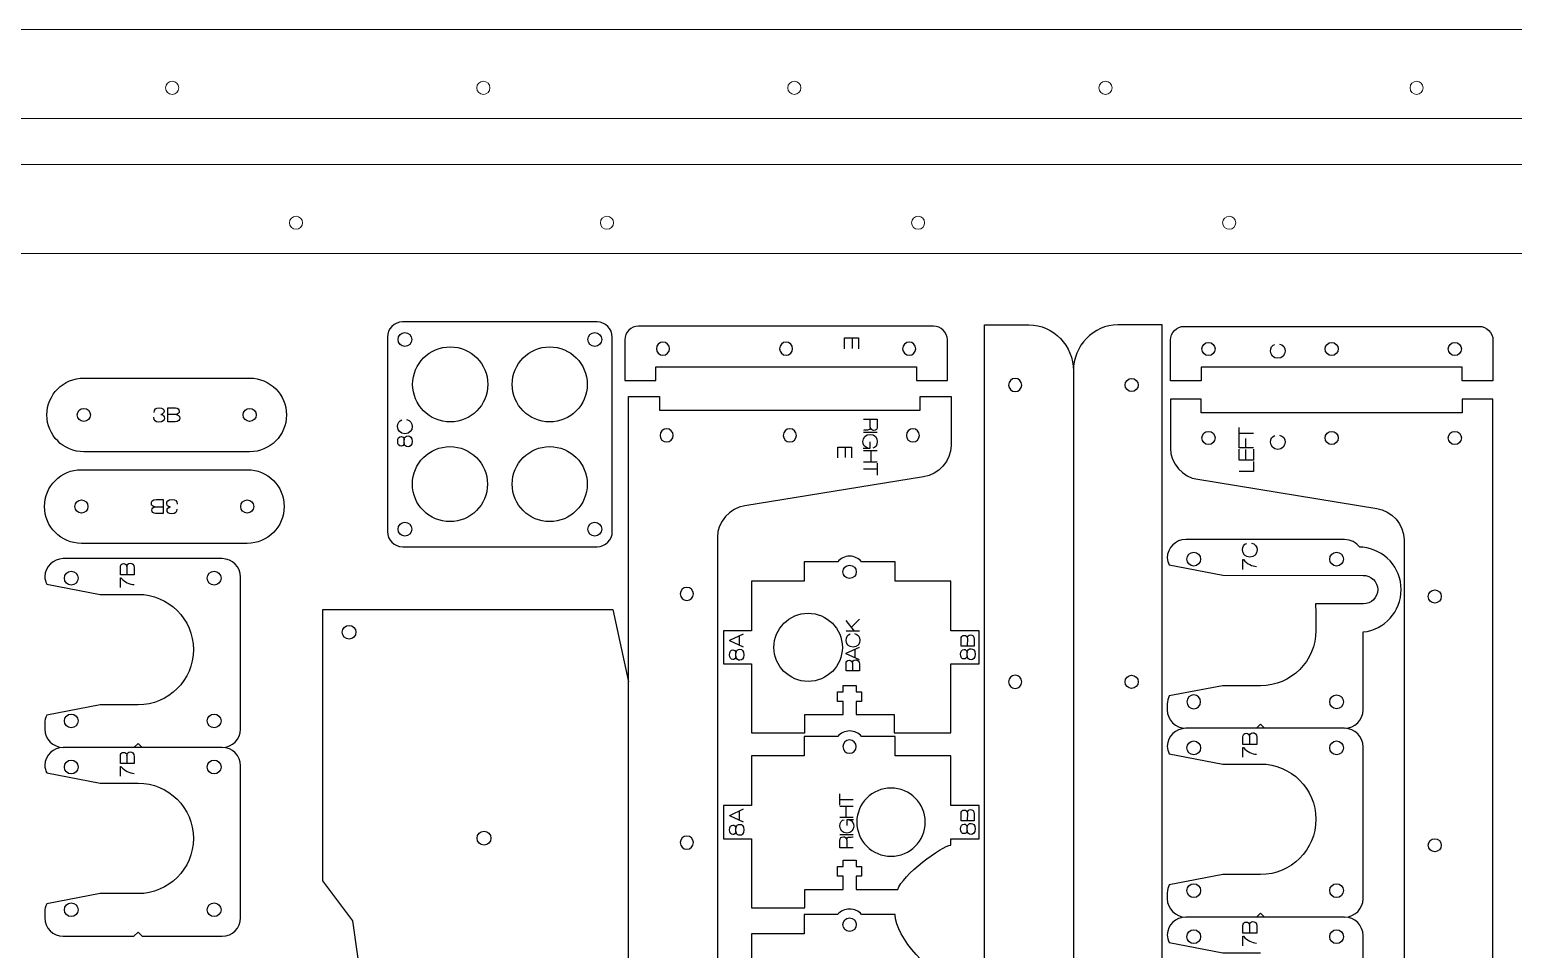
# Model space of a CAD drawing. Header units: millimetres. Extents: x 3 to 781, y 1 to 299.
# Drawn here: x 342.7 to 600.3, y 138.9 to 298.7 of the extents above; entities that cross this region are included whole.
import ezdxf

# ---------------------------------------------------------------- set-up
doc = ezdxf.new("R2010")
doc.units = ezdxf.units.MM
doc.layers.add('Layer_1', color=1, linetype='CONTINUOUS', true_color=0xff0000)
doc.layers.add('New Right D arm', color=1, linetype='CONTINUOUS', lineweight=0, true_color=0xff0000)

msp = doc.modelspace()

# ---------------------------------------------------------------- linework, layer by layer
at = {"layer": 'Layer_1', "color": 1, "true_color": 0xff0000}
for points in [[(441.21, 247.89), (412.72, 247.88), (407.46, 247.88)], [(508.5, 78.26), (508.5, 84.35), (508.5, 247.37)], [(539.35, 78.26), (539.35, 84.35), (539.35, 247.37)], [(404.81, 245.23), (404.81, 240.13), (404.82, 216.74), (404.82, 211.48)], [(407.86, 246.04), (407.86, 246.04)], [(442.02, 244.84), (442.02, 244.84)], [(443.86, 239.98), (443.86, 245.24)], [(446.04, 244.77), (446.04, 237.71), (451.4, 237.71), (451.4, 240.07), (496.68, 240.07), (496.68, 237.71), (502.04, 237.71), (502.04, 244.77)], [(499.64, 247.17), (448.44, 247.17), (448.44, 247.17)], [(543.17, 247.12), (594.37, 247.12), (594.37, 247.12)], [(415.73, 243.56), (415.73, 243.56)], [(433, 243.56), (433, 243.56)], [(451.52, 243.24), (451.52, 243.24)], [(472.9, 243.24), (472.9, 243.24)], [(494.28, 243.24), (494.28, 243.24)], [(596.77, 244.72), (596.77, 237.66), (591.41, 237.66), (591.41, 240.02), (546.13, 240.02), (546.13, 237.66), (540.77, 237.66), (540.77, 239.99), (540.77, 244.72)], [(548.53, 243.19), (548.53, 243.19)], [(569.91, 243.19), (569.91, 243.19)], [(591.29, 243.19), (591.29, 243.19)], [(443.87, 211.49), (443.87, 216.59), (443.86, 239.98), (443.86, 239.98)], [(352.1, 238.13), (380.9, 238.13)], [(523.92, 239.37), (523.92, 53.84), (529.28, 53.84), (529.28, 53.84)], [(446.68, 49.38), (446.68, 234.91), (452.04, 234.91), (452.04, 234.91)], [(452.04, 234.91), (452.04, 232.55), (497.32, 232.55), (497.32, 234.91), (502.68, 234.91), (502.68, 234.91), (502.68, 226.41)], [(514.95, 236.93), (514.95, 236.93)], [(532.9, 236.93), (532.9, 236.93)], [(591.41, 234.46), (591.41, 232.1), (546.13, 232.1), (546.13, 234.46), (540.77, 234.46), (540.77, 234.46), (540.77, 225.96)], [(596.77, 48.93), (596.77, 234.46), (591.41, 234.46), (591.41, 234.46)], [(353.24, 231.73), (353.24, 231.73)], [(382.04, 231.73), (382.04, 231.73)], [(452.16, 228.18), (452.16, 228.18)], [(473.54, 228.18), (473.54, 228.18)], [(494.92, 228.18), (494.92, 228.18)], [(548.53, 227.73), (548.53, 227.73)], [(569.91, 227.73), (569.91, 227.73)], [(591.29, 227.73), (591.29, 227.73)], [(380.9, 225.33), (352.1, 225.33), (352.1, 225.33)], [(415.68, 226.23), (415.68, 226.23)], [(433, 226.23), (433, 226.23)], [(351.69, 222.22), (380.49, 222.22), (380.49, 222.22)], [(497.92, 220.99), (466.87, 215.91)], [(545.53, 220.55), (576.58, 215.46)], [(350.55, 215.82), (350.55, 215.82)], [(379.35, 215.82), (379.35, 215.82)], [(406.66, 211.88), (406.66, 211.88)], [(380.49, 209.42), (351.69, 209.42)], [(407.47, 208.83), (435.96, 208.84), (441.21, 208.84)], [(440.82, 210.68), (440.82, 210.68)], [(462.11, 210.49), (462.11, 204.4), (462.11, 41.38)], [(571.02, 210.08), (543.42, 210.08)], [(574.16, 208.74), (573.63, 208.74)], [(581.34, 210.04), (581.34, 203.96), (581.34, 40.93)], [(376.13, 206.76), (348.53, 206.76)], [(483, 206.23), (477.15, 206.23), (477.15, 202.87), (468.03, 202.87), (468.03, 194.23), (463.15, 194.23), (463.15, 188.47), (468.03, 188.47), (468.03, 176.47), (477.31, 176.47), (477.31, 179.67), (483.94, 179.67), (483.94, 181.96), (482.99, 181.96), (482.99, 183.64), (483.94, 183.64), (483.94, 184.75), (486.19, 184.75), (486.19, 183.64), (487.15, 183.64), (487.15, 181.96), (486.19, 181.96), (486.19, 179.67), (492.82, 179.67), (492.82, 176.47), (502.66, 176.47), (502.66, 188.47), (507.54, 188.47), (507.54, 194.23), (502.66, 194.23), (502.66, 202.87), (492.98, 202.87), (492.98, 206.23), (487.14, 206.23)], [(546.02, 206.68), (546.02, 206.68)], [(570.82, 206.68), (570.82, 206.68)], [(379.33, 177.16), (379.33, 203.56)], [(485.07, 205.63), (485.07, 205.63)], [(540.56, 205.67), (549.86, 203.88), (574.22, 203.86)], [(345.66, 202.35), (354.96, 200.56), (361.53, 200.56)], [(348.73, 203.36), (348.73, 203.36)], [(373.53, 203.36), (373.53, 203.36)], [(455.66, 200.63), (455.66, 200.63)], [(574.28, 198.89), (565.98, 198.89)], [(587.8, 200.18), (587.8, 200.18)], [(446.67, 123.38), (437.84, 103.29), (430.61, 103.29), (401.7, 113.19), (395.98, 115.7), (400.46, 132.34), (398.84, 143.86), (393.58, 150.77), (393.58, 197.93), (443.98, 197.93), (446.67, 185.33)], [(477.87, 197.27), (477.87, 197.27)], [(398.16, 195.17), (398.16, 195.17)], [(574.22, 180.48), (574.22, 194.02)], [(514.95, 185.36), (514.95, 185.36)], [(532.9, 185.36), (532.9, 185.36)], [(556.42, 184.68), (549.83, 184.68), (540.56, 182.9)], [(361.53, 181.36), (354.95, 181.37), (345.66, 179.58)], [(540.22, 181.48), (540.22, 180.48)], [(546.02, 181.88), (546.02, 181.88)], [(568.42, 181.88), (568.42, 181.88)], [(345.33, 178.17), (345.33, 177.16)], [(348.73, 178.56), (348.73, 178.56)], [(373.53, 178.56), (373.53, 178.56)], [(555.71, 177.28), (556.41, 177.99), (557.12, 177.28)], [(483, 175.86), (477.15, 175.86), (477.15, 172.5), (468.03, 172.5), (468.03, 163.86), (463.15, 163.86), (463.15, 158.1), (468.03, 158.1), (468.03, 146.1), (477.31, 146.1), (477.31, 149.3), (483.94, 149.3), (483.94, 151.59), (482.99, 151.59), (482.99, 153.27), (483.94, 153.27), (483.94, 154.38), (486.19, 154.38), (486.19, 153.27), (487.15, 153.27), (487.15, 151.59), (486.19, 151.59), (486.19, 149.3), (493.44, 149.3), (493.44, 149.3)], [(485.07, 175.26), (485.07, 175.26)], [(492.98, 175.86), (487.14, 175.86)], [(502.67, 156.97), (502.66, 156.97), (502.66, 158.1), (507.54, 158.1), (507.54, 163.86), (502.66, 163.86), (502.66, 172.5), (492.98, 172.5), (492.98, 175.86), (492.98, 175.86), (492.98, 175.86)], [(571.02, 177.28), (543.42, 177.28)], [(376.13, 173.96), (348.53, 173.96)], [(360.81, 173.96), (361.52, 174.67), (362.22, 173.96)], [(540.55, 172.87), (549.85, 171.08), (556.42, 171.08)], [(543.62, 173.88), (543.62, 173.88)], [(568.42, 173.88), (568.42, 173.88)], [(574.22, 147.68), (574.22, 174.08)], [(348.73, 170.56), (348.73, 170.56)], [(373.53, 170.56), (373.53, 170.56)], [(379.33, 144.36), (379.33, 170.76)], [(345.66, 169.55), (354.96, 167.76), (361.53, 167.76)], [(492.26, 166.9), (492.26, 166.9)], [(421.59, 159.4), (421.59, 159.4)], [(455.66, 157.42), (455.66, 157.42)], [(587.8, 156.97), (587.8, 156.97)], [(556.42, 151.88), (549.85, 151.89), (540.55, 150.1)], [(361.53, 148.56), (354.95, 148.56), (345.66, 146.78)], [(540.22, 148.69), (540.22, 147.68)], [(543.62, 149.08), (543.62, 149.08)], [(568.42, 149.08), (568.42, 149.08)], [(345.33, 145.37), (345.33, 144.36)], [(348.73, 145.76), (348.73, 145.76)], [(373.53, 145.76), (373.53, 145.76)], [(482.99, 144.93), (477.15, 144.93), (477.15, 141.57), (468.03, 141.57), (468.03, 132.93)], [(485.07, 144.33), (485.07, 144.33)], [(492.98, 144.93), (487.14, 144.93)], [(571.02, 144.48), (543.42, 144.48)], [(555.71, 144.48), (556.41, 145.19), (557.12, 144.48)], [(348.53, 141.16), (360.81, 141.16), (361.52, 141.87), (362.22, 141.16), (376.13, 141.16), (376.13, 141.16)], [(540.55, 140.07), (549.85, 138.28), (556.42, 138.28)], [(543.62, 141.08), (543.62, 141.08)], [(568.42, 141.08), (568.42, 141.08)], [(574.22, 114.88), (574.22, 141.28)]]:
    msp.add_lwpolyline(points, dxfattribs=at)
at = {"layer": 'Layer_1', "color": 5, "true_color": 0x0000ff}
for points in [[(484.21, 243.2), (484.21, 245.1), (486.62, 245.1), (486.62, 243.22)], [(485.5, 245.1), (485.5, 243.3)], [(366.71, 232.94), (368.03, 232.94)], [(367.94, 230.53), (366.71, 230.53), (366.71, 232.94), (366.71, 232.94)], [(365.47, 231.82), (365.47, 231.81)], [(368.14, 231.79), (366.71, 231.79)], [(368.14, 231.8), (368.14, 231.79)], [(487.49, 231.02), (489.88, 231.02), (489.88, 229.71)], [(488.65, 229.62), (488.65, 231.02)], [(488.66, 229.62), (488.65, 229.62)], [(552.73, 227.45), (552.73, 229.56)], [(407.73, 226.87), (407.73, 227.42)], [(407.73, 227.42), (407.73, 227.42)], [(407.73, 226.87), (407.73, 226.87)], [(407.73, 226.87), (407.73, 226.87)], [(488.56, 227.03), (488.56, 225.91), (487.44, 225.91)], [(489.88, 228.65), (487.49, 228.65)], [(555.17, 228.51), (552.73, 228.51)], [(555.17, 226.01), (552.73, 226.01), (552.73, 227.72)], [(553.86, 226.01), (553.86, 227.62)], [(483, 224.25), (483, 226.15), (485.42, 226.15), (485.42, 224.27)], [(484.29, 226.15), (484.29, 224.34)], [(487.49, 225.54), (489.88, 225.54)], [(488.77, 225.54), (488.77, 223.5)], [(555.17, 225.79), (555.17, 223.88), (552.73, 223.88), (552.73, 225.77)], [(553.86, 223.88), (553.86, 225.7)], [(489.88, 223.5), (487.49, 223.5)], [(487.49, 222.34), (489.86, 222.34)], [(489.88, 223.33), (489.88, 221.27)], [(555.17, 223.64), (555.17, 221.93), (552.73, 221.93)], [(364.65, 217.03), (365.87, 217.03), (365.87, 214.61), (365.87, 214.61)], [(364.44, 215.76), (365.87, 215.76)], [(364.44, 215.76), (364.44, 215.76)], [(365.87, 214.61), (364.56, 214.61)], [(367.11, 215.73), (367.11, 215.74)], [(553.36, 204.9), (553.36, 206.59), (553.45, 206.59)], [(358.45, 203.95), (358.45, 205.26)], [(360.87, 205.17), (360.87, 203.95), (358.45, 203.95), (358.45, 203.95)], [(359.6, 205.38), (359.6, 203.95)], [(359.6, 205.38), (359.6, 205.38)], [(358.47, 201.76), (358.47, 203.44), (358.55, 203.44)], [(485.91, 194.14), (484.46, 196.03)], [(485.37, 194.84), (486.76, 196.24)], [(466.67, 191.38), (464.25, 192.49), (464.25, 192.58), (466.67, 193.69)], [(465.87, 193.32), (465.87, 191.74)], [(486.76, 194.14), (484.46, 194.14)], [(486.76, 189.19), (484.46, 190.25), (484.46, 190.33), (486.76, 191.39)], [(486, 191.04), (486, 189.54)], [(504.41, 191.56), (504.41, 192.81)], [(506.71, 192.73), (506.71, 191.56), (504.41, 191.56), (504.41, 191.56)], [(505.51, 192.92), (505.5, 191.56)], [(505.5, 192.92), (505.51, 192.92)], [(465.33, 190.34), (465.34, 190.34)], [(465.34, 189.79), (465.33, 189.79)], [(465.34, 189.79), (465.34, 190.34)], [(465.34, 189.79), (465.34, 189.79)], [(484.46, 187.26), (484.46, 188.5)], [(486.76, 188.42), (486.76, 187.26), (484.46, 187.26), (484.46, 187.26)], [(485.56, 188.61), (485.56, 187.26)], [(485.56, 188.61), (485.56, 188.61)], [(505.47, 190.43), (505.48, 190.43)], [(505.48, 189.88), (505.47, 189.88)], [(505.48, 189.88), (505.48, 190.43)], [(505.48, 189.88), (505.48, 189.88)], [(553.34, 174.47), (553.34, 175.78)], [(555.76, 175.69), (555.76, 174.47), (553.34, 174.47), (553.34, 174.47)], [(554.49, 175.9), (554.49, 174.47)], [(554.49, 175.9), (554.5, 175.9)], [(553.36, 172.28), (553.36, 173.96), (553.45, 173.96)], [(358.45, 171.15), (358.45, 172.46)], [(360.87, 172.37), (360.87, 171.15), (358.45, 171.15), (358.45, 171.15)], [(358.47, 168.95), (358.47, 170.64), (358.55, 170.64)], [(359.6, 172.57), (359.6, 171.15)], [(359.6, 172.57), (359.6, 172.57)], [(483.38, 163.93), (483.38, 165.91)], [(485.68, 164.88), (483.4, 164.88)], [(466.67, 160.96), (464.25, 162.07), (464.25, 162.16), (466.67, 163.27)], [(465.87, 162.9), (465.87, 161.32)], [(483.38, 163.77), (485.68, 163.77)], [(484.45, 161.8), (484.45, 163.77)], [(504.41, 161.21), (504.41, 162.46)], [(506.71, 162.37), (506.71, 161.21), (504.41, 161.21), (504.41, 161.21)], [(505.51, 162.57), (505.5, 161.21)], [(505.5, 162.57), (505.51, 162.57)], [(465.33, 159.92), (465.34, 159.92)], [(465.34, 159.37), (465.34, 159.92)], [(485.68, 161.8), (483.38, 161.8)], [(484.65, 160.37), (484.65, 161.45), (485.73, 161.45)], [(505.47, 160.08), (505.48, 160.08)], [(505.48, 159.53), (505.48, 160.08)], [(465.34, 159.37), (465.33, 159.37)], [(465.34, 159.37), (465.34, 159.37)], [(483.38, 158.81), (485.68, 158.81)], [(485.68, 156.53), (483.38, 156.53), (483.38, 157.8)], [(484.55, 157.88), (484.56, 157.88), (484.56, 156.53)], [(505.48, 159.53), (505.47, 159.53)], [(505.48, 159.53), (505.48, 159.53)], [(553.34, 141.67), (553.34, 142.98)], [(555.76, 142.89), (555.76, 141.67), (553.34, 141.67), (553.34, 141.67)], [(554.49, 143.1), (554.49, 141.67)], [(554.49, 143.1), (554.5, 143.1)], [(553.36, 139.48), (553.36, 141.16), (553.45, 141.16)]]:
    msp.add_lwpolyline(points, dxfattribs=at)
at = {"layer": 'Layer_1', "color": 1, "true_color": 0xff0000}
for points in [[(407.46, 247.88), (406, 247.88), (404.81, 246.69), (404.81, 245.23)], [(443.86, 245.24), (443.86, 246.7), (442.67, 247.89), (441.21, 247.89)], [(508.5, 247.37), (508.5, 247.37), (511.97, 247.37), (516.21, 247.37)], [(516.21, 247.37), (520.46, 247.37), (523.93, 243.77), (523.93, 239.37)], [(531.64, 247.37), (527.39, 247.37), (523.92, 243.77), (523.92, 239.37)], [(539.35, 247.37), (539.35, 247.37), (535.88, 247.37), (531.64, 247.37)], [(406.66, 244.84), (406.66, 245.51), (407.19, 246.04), (407.86, 246.04)], [(407.86, 243.64), (407.19, 243.64), (406.66, 244.18), (406.66, 244.84)], [(407.86, 246.04), (408.52, 246.04), (409.06, 245.51), (409.06, 244.84)], [(409.06, 244.84), (409.06, 244.18), (408.52, 243.64), (407.86, 243.64)], [(439.62, 244.84), (439.62, 245.51), (440.16, 246.04), (440.82, 246.04)], [(440.82, 243.64), (440.16, 243.64), (439.62, 244.18), (439.62, 244.84)], [(440.82, 246.04), (441.49, 246.04), (442.02, 245.51), (442.02, 244.84)], [(442.02, 244.84), (442.02, 244.18), (441.49, 243.64), (440.82, 243.64)], [(448.44, 247.17), (447.12, 247.17), (446.04, 246.09), (446.04, 244.77)], [(502.04, 244.77), (502.04, 246.09), (500.96, 247.17), (499.64, 247.17)], [(540.77, 244.72), (540.77, 246.04), (541.85, 247.12), (543.17, 247.12)], [(594.37, 247.12), (595.69, 247.12), (596.77, 246.04), (596.77, 244.72)], [(409.2, 237.04), (409.2, 240.64), (412.12, 243.56), (415.73, 243.56)], [(415.73, 243.56), (419.33, 243.56), (422.25, 240.64), (422.25, 237.04)], [(426.48, 237.04), (426.48, 240.64), (429.4, 243.56), (433, 243.56)], [(433, 243.56), (436.6, 243.56), (439.52, 240.64), (439.52, 237.04)], [(452.66, 244.38), (452.03, 244.38), (451.52, 243.87), (451.52, 243.24)], [(451.52, 243.24), (451.52, 242.61), (452.03, 242.1), (452.66, 242.1)], [(453.8, 243.24), (453.8, 243.87), (453.29, 244.38), (452.66, 244.38)], [(452.66, 242.1), (453.29, 242.1), (453.8, 242.61), (453.8, 243.24)], [(474.04, 244.38), (473.41, 244.38), (472.9, 243.87), (472.9, 243.24)], [(472.9, 243.24), (472.9, 242.61), (473.41, 242.1), (474.04, 242.1)], [(475.18, 243.24), (475.18, 243.87), (474.67, 244.38), (474.04, 244.38)], [(474.04, 242.1), (474.67, 242.1), (475.18, 242.61), (475.18, 243.24)], [(495.42, 244.38), (494.79, 244.38), (494.28, 243.87), (494.28, 243.24)], [(494.28, 243.24), (494.28, 242.61), (494.79, 242.1), (495.42, 242.1)], [(496.56, 243.24), (496.56, 243.87), (496.05, 244.38), (495.42, 244.38)], [(495.42, 242.1), (496.05, 242.1), (496.56, 242.61), (496.56, 243.24)], [(546.25, 243.19), (546.25, 243.82), (546.76, 244.33), (547.39, 244.33)], [(547.39, 242.05), (546.76, 242.05), (546.25, 242.56), (546.25, 243.19)], [(547.39, 244.33), (548.02, 244.33), (548.53, 243.82), (548.53, 243.19)], [(548.53, 243.19), (548.53, 242.56), (548.02, 242.05), (547.39, 242.05)], [(567.63, 243.19), (567.63, 243.82), (568.14, 244.33), (568.77, 244.33)], [(568.77, 242.05), (568.14, 242.05), (567.63, 242.56), (567.63, 243.19)], [(568.77, 244.33), (569.4, 244.33), (569.91, 243.82), (569.91, 243.19)], [(569.91, 243.19), (569.91, 242.56), (569.4, 242.05), (568.77, 242.05)], [(589.01, 243.19), (589.01, 243.82), (589.52, 244.33), (590.15, 244.33)], [(590.15, 242.05), (589.52, 242.05), (589.01, 242.56), (589.01, 243.19)], [(590.15, 244.33), (590.78, 244.33), (591.29, 243.82), (591.29, 243.19)], [(591.29, 243.19), (591.29, 242.56), (590.78, 242.05), (590.15, 242.05)], [(345.7, 231.73), (345.7, 235.27), (348.56, 238.13), (352.1, 238.13)], [(380.9, 238.13), (384.43, 238.13), (387.3, 235.27), (387.3, 231.73)], [(415.73, 230.52), (412.12, 230.52), (409.2, 233.44), (409.2, 237.04)], [(422.25, 237.04), (422.25, 233.43), (419.33, 230.52), (415.73, 230.52)], [(433, 230.52), (429.4, 230.52), (426.48, 233.43), (426.48, 237.04)], [(439.52, 237.04), (439.52, 233.43), (436.6, 230.52), (433, 230.52)], [(513.81, 238.07), (513.19, 238.07), (512.67, 237.56), (512.67, 236.93)], [(514.95, 236.93), (514.95, 237.56), (514.44, 238.07), (513.81, 238.07)], [(532.9, 236.93), (532.9, 237.56), (533.41, 238.07), (534.04, 238.07)], [(534.04, 238.07), (534.67, 238.07), (535.18, 237.56), (535.18, 236.93)], [(512.67, 236.93), (512.67, 236.3), (513.19, 235.79), (513.81, 235.79)], [(513.81, 235.79), (514.44, 235.79), (514.95, 236.3), (514.95, 236.93)], [(534.04, 235.79), (533.41, 235.79), (532.9, 236.3), (532.9, 236.93)], [(535.18, 236.93), (535.18, 236.3), (534.67, 235.79), (534.04, 235.79)], [(350.96, 231.73), (350.96, 232.36), (351.47, 232.87), (352.1, 232.87)], [(352.1, 232.87), (352.73, 232.87), (353.24, 232.36), (353.24, 231.73)], [(379.76, 231.73), (379.76, 232.36), (380.27, 232.87), (380.9, 232.87)], [(380.9, 232.87), (381.53, 232.87), (382.04, 232.36), (382.04, 231.73)], [(352.1, 225.33), (348.56, 225.33), (345.7, 228.2), (345.7, 231.73)], [(352.1, 230.59), (351.47, 230.59), (350.96, 231.11), (350.96, 231.73)], [(353.24, 231.73), (353.24, 231.11), (352.73, 230.59), (352.1, 230.59)], [(380.9, 230.59), (380.27, 230.59), (379.76, 231.11), (379.76, 231.73)], [(382.04, 231.73), (382.04, 231.11), (381.53, 230.59), (380.9, 230.59)], [(387.3, 231.73), (387.3, 228.2), (384.43, 225.33), (380.9, 225.33)], [(453.3, 229.32), (452.67, 229.32), (452.16, 228.81), (452.16, 228.18)], [(454.44, 228.18), (454.44, 228.81), (453.93, 229.32), (453.3, 229.32)], [(474.68, 229.32), (474.05, 229.32), (473.54, 228.81), (473.54, 228.18)], [(475.82, 228.18), (475.82, 228.81), (475.31, 229.32), (474.68, 229.32)], [(496.06, 229.32), (495.43, 229.32), (494.92, 228.81), (494.92, 228.18)], [(497.2, 228.18), (497.2, 228.81), (496.69, 229.32), (496.06, 229.32)], [(452.16, 228.18), (452.16, 227.55), (452.67, 227.04), (453.3, 227.04)], [(453.3, 227.04), (453.93, 227.04), (454.44, 227.55), (454.44, 228.18)], [(473.54, 228.18), (473.54, 227.55), (474.05, 227.04), (474.68, 227.04)], [(474.68, 227.04), (475.31, 227.04), (475.82, 227.55), (475.82, 228.18)], [(494.92, 228.18), (494.92, 227.55), (495.43, 227.04), (496.06, 227.04)], [(496.06, 227.04), (496.69, 227.04), (497.2, 227.55), (497.2, 228.18)], [(546.25, 227.73), (546.25, 228.36), (546.76, 228.87), (547.39, 228.87)], [(547.39, 226.59), (546.76, 226.59), (546.25, 227.1), (546.25, 227.73)], [(547.39, 228.87), (548.02, 228.87), (548.53, 228.36), (548.53, 227.73)], [(548.53, 227.73), (548.53, 227.1), (548.02, 226.59), (547.39, 226.59)], [(567.63, 227.73), (567.63, 228.36), (568.14, 228.87), (568.77, 228.87)], [(568.77, 226.59), (568.14, 226.59), (567.63, 227.1), (567.63, 227.73)], [(568.77, 228.87), (569.4, 228.87), (569.91, 228.36), (569.91, 227.73)], [(569.91, 227.73), (569.91, 227.1), (569.4, 226.59), (568.77, 226.59)], [(589.01, 227.73), (589.01, 228.36), (589.52, 228.87), (590.15, 228.87)], [(590.15, 226.59), (589.52, 226.59), (589.01, 227.1), (589.01, 227.73)], [(590.15, 228.87), (590.78, 228.87), (591.29, 228.36), (591.29, 227.73)], [(591.29, 227.73), (591.29, 227.1), (590.78, 226.59), (590.15, 226.59)], [(409.16, 219.71), (409.16, 223.31), (412.08, 226.23), (415.68, 226.23)], [(415.68, 226.23), (419.28, 226.23), (422.2, 223.31), (422.2, 219.71)], [(426.48, 219.71), (426.48, 223.31), (429.4, 226.23), (433, 226.23)], [(433, 226.23), (436.6, 226.23), (439.52, 223.31), (439.52, 219.71)], [(502.68, 226.41), (502.68, 223.77), (500.54, 221.33), (497.92, 220.99)], [(540.77, 225.96), (540.77, 223.32), (542.91, 220.89), (545.53, 220.55)], [(345.29, 215.82), (345.29, 219.35), (348.15, 222.22), (351.69, 222.22)], [(380.49, 222.22), (384.02, 222.22), (386.89, 219.35), (386.89, 215.82)], [(415.68, 213.19), (412.08, 213.19), (409.16, 216.11), (409.16, 219.71)], [(422.2, 219.71), (422.2, 216.11), (419.28, 213.19), (415.68, 213.19)], [(433, 213.19), (429.4, 213.19), (426.48, 216.11), (426.48, 219.71)], [(439.52, 219.71), (439.52, 216.11), (436.6, 213.19), (433, 213.19)], [(350.55, 215.82), (350.55, 216.45), (351.06, 216.96), (351.69, 216.96)], [(351.69, 216.96), (352.31, 216.96), (352.83, 216.45), (352.83, 215.82)], [(379.35, 215.82), (379.35, 216.45), (379.86, 216.96), (380.49, 216.96)], [(380.49, 216.96), (381.11, 216.96), (381.62, 216.45), (381.62, 215.82)], [(351.69, 209.42), (348.15, 209.42), (345.29, 212.28), (345.29, 215.82)], [(351.69, 214.68), (351.06, 214.68), (350.55, 215.19), (350.55, 215.82)], [(352.83, 215.82), (352.83, 215.19), (352.31, 214.68), (351.69, 214.68)], [(380.49, 214.68), (379.86, 214.68), (379.35, 215.19), (379.35, 215.82)], [(381.62, 215.82), (381.62, 215.19), (381.11, 214.68), (380.49, 214.68)], [(386.89, 215.82), (386.89, 212.28), (384.02, 209.42), (380.49, 209.42)], [(466.87, 215.91), (464.25, 215.57), (462.11, 213.13), (462.11, 210.49)], [(576.58, 215.46), (579.2, 215.12), (581.34, 212.68), (581.34, 210.04)], [(404.82, 211.48), (404.82, 210.02), (406.01, 208.83), (407.47, 208.83)], [(406.66, 211.88), (406.66, 212.54), (407.19, 213.08), (407.86, 213.08)], [(407.86, 210.68), (407.19, 210.68), (406.66, 211.21), (406.66, 211.88)], [(407.86, 213.08), (408.52, 213.08), (409.06, 212.54), (409.06, 211.88)], [(409.06, 211.88), (409.06, 211.21), (408.52, 210.68), (407.86, 210.68)], [(439.62, 211.88), (439.62, 212.54), (440.16, 213.08), (440.82, 213.08)], [(440.82, 210.68), (440.16, 210.68), (439.62, 211.21), (439.62, 211.88)], [(440.82, 213.08), (441.49, 213.08), (442.02, 212.54), (442.02, 211.88)], [(442.02, 211.88), (442.02, 211.21), (441.49, 210.68), (440.82, 210.68)], [(441.21, 208.84), (442.67, 208.84), (443.87, 210.03), (443.87, 211.49)], [(543.42, 210.08), (541.66, 210.08), (540.22, 208.65), (540.22, 206.88)], [(573.63, 208.74), (573.05, 209.55), (572.1, 210.08), (571.02, 210.08)], [(580.83, 201.38), (580.83, 205.22), (577.9, 208.37), (574.16, 208.74)], [(348.53, 206.76), (346.8, 206.76), (345.39, 205.39), (345.33, 203.67)], [(379.33, 203.56), (379.33, 205.33), (377.9, 206.76), (376.13, 206.76)], [(485.07, 207.19), (484.24, 207.19), (483.49, 206.82), (483, 206.23)], [(487.14, 206.23), (486.64, 206.82), (485.9, 207.19), (485.07, 207.19)], [(540.22, 206.88), (540.22, 206.38), (540.35, 206.1), (540.56, 205.67)], [(543.62, 206.68), (543.62, 207.35), (544.16, 207.88), (544.82, 207.88)], [(544.82, 205.48), (544.16, 205.48), (543.62, 206.02), (543.62, 206.68)], [(544.82, 207.88), (545.49, 207.88), (546.02, 207.35), (546.02, 206.68)], [(546.02, 206.68), (546.02, 206.02), (545.49, 205.48), (544.82, 205.48)], [(568.42, 206.68), (568.42, 207.35), (568.96, 207.88), (569.62, 207.88)], [(569.62, 205.48), (568.96, 205.48), (568.42, 206.02), (568.42, 206.68)], [(569.62, 207.88), (570.29, 207.88), (570.82, 207.35), (570.82, 206.68)], [(570.82, 206.68), (570.82, 206.02), (570.29, 205.48), (569.62, 205.48)], [(345.33, 203.67), (345.35, 203.19), (345.46, 202.75), (345.66, 202.35)], [(348.73, 203.36), (348.73, 204.03), (349.27, 204.56), (349.93, 204.56)], [(349.93, 204.56), (350.59, 204.56), (351.13, 204.03), (351.13, 203.36)], [(373.53, 203.36), (373.53, 204.03), (374.07, 204.56), (374.73, 204.56)], [(374.73, 204.56), (375.39, 204.56), (375.93, 204.03), (375.93, 203.36)], [(483.91, 204.47), (483.91, 205.11), (484.42, 205.63), (485.07, 205.63)], [(485.07, 203.31), (484.42, 203.31), (483.91, 203.83), (483.91, 204.47)], [(485.07, 205.63), (485.71, 205.63), (486.23, 205.11), (486.23, 204.47)], [(486.23, 204.47), (486.23, 203.83), (485.71, 203.31), (485.07, 203.31)], [(574.22, 203.86), (575.59, 203.86), (576.76, 202.75), (576.76, 201.38)], [(349.93, 202.16), (349.27, 202.16), (348.73, 202.7), (348.73, 203.36)], [(351.13, 203.36), (351.13, 202.7), (350.59, 202.16), (349.93, 202.16)], [(374.73, 202.16), (374.07, 202.16), (373.53, 202.7), (373.53, 203.36)], [(375.93, 203.36), (375.93, 202.7), (375.39, 202.16), (374.73, 202.16)], [(456.8, 201.77), (456.17, 201.77), (455.66, 201.26), (455.66, 200.63)], [(457.94, 200.63), (457.94, 201.26), (457.43, 201.77), (456.8, 201.77)], [(574.22, 194.02), (577.93, 194.42), (580.83, 197.56), (580.83, 201.38)], [(576.76, 201.38), (576.76, 200.01), (575.65, 198.89), (574.28, 198.89)], [(585.52, 200.18), (585.52, 200.81), (586.03, 201.32), (586.66, 201.32)], [(586.66, 201.32), (587.29, 201.32), (587.8, 200.81), (587.8, 200.18)], [(361.53, 200.56), (366.83, 200.56), (371.13, 196.26), (371.13, 190.96)], [(455.66, 200.63), (455.66, 200), (456.17, 199.49), (456.8, 199.49)], [(456.8, 199.49), (457.43, 199.49), (457.94, 200), (457.94, 200.63)], [(565.98, 198.89), (565.98, 198.89), (566.02, 195.96), (566.02, 194.28)], [(586.66, 199.04), (586.03, 199.04), (585.52, 199.55), (585.52, 200.18)], [(587.8, 200.18), (587.8, 199.55), (587.29, 199.04), (586.66, 199.04)], [(471.93, 191.35), (471.93, 194.62), (474.58, 197.27), (477.87, 197.27)], [(477.87, 197.27), (481.15, 197.27), (483.81, 194.62), (483.81, 191.35)], [(396.96, 193.97), (396.96, 194.63), (397.5, 195.17), (398.16, 195.17)], [(398.16, 192.77), (397.5, 192.77), (396.96, 193.31), (396.96, 193.97)], [(398.16, 195.17), (398.82, 195.17), (399.36, 194.63), (399.36, 193.97)], [(399.36, 193.97), (399.36, 193.31), (398.82, 192.77), (398.16, 192.77)], [(566.02, 194.28), (566.02, 188.98), (561.73, 184.68), (556.42, 184.68)], [(371.13, 190.96), (371.13, 185.66), (366.83, 181.36), (361.53, 181.36)], [(477.87, 185.43), (474.59, 185.43), (471.93, 188.08), (471.93, 191.35)], [(483.81, 191.35), (483.81, 188.08), (481.15, 185.43), (477.87, 185.43)], [(513.81, 186.5), (513.19, 186.5), (512.67, 185.99), (512.67, 185.36)], [(514.95, 185.36), (514.95, 185.99), (514.44, 186.5), (513.81, 186.5)], [(532.9, 185.36), (532.9, 185.99), (533.41, 186.5), (534.04, 186.5)], [(534.04, 186.5), (534.67, 186.5), (535.18, 185.99), (535.18, 185.36)], [(512.67, 185.36), (512.67, 184.73), (513.19, 184.22), (513.81, 184.22)], [(513.81, 184.22), (514.44, 184.22), (514.95, 184.73), (514.95, 185.36)], [(534.04, 184.22), (533.41, 184.22), (532.9, 184.73), (532.9, 185.36)], [(535.18, 185.36), (535.18, 184.73), (534.67, 184.22), (534.04, 184.22)], [(540.56, 182.9), (540.34, 182.47), (540.22, 181.99), (540.22, 181.48)], [(544.82, 183.08), (544.16, 183.08), (543.62, 182.55), (543.62, 181.88)], [(546.02, 181.88), (546.02, 182.55), (545.49, 183.08), (544.82, 183.08)], [(568.42, 181.88), (568.42, 182.55), (568.96, 183.08), (569.62, 183.08)], [(569.62, 183.08), (570.29, 183.08), (570.82, 182.55), (570.82, 181.88)], [(540.22, 180.48), (540.22, 178.72), (541.65, 177.28), (543.42, 177.28)], [(543.62, 181.88), (543.62, 181.22), (544.16, 180.68), (544.82, 180.68)], [(544.82, 180.68), (545.49, 180.68), (546.02, 181.22), (546.02, 181.88)], [(569.62, 180.68), (568.96, 180.68), (568.42, 181.22), (568.42, 181.88)], [(570.82, 181.88), (570.82, 181.22), (570.29, 180.68), (569.62, 180.68)], [(571.02, 177.28), (572.79, 177.28), (574.22, 178.72), (574.22, 180.48)], [(345.66, 179.58), (345.45, 179.15), (345.33, 178.67), (345.33, 178.17)], [(348.73, 178.56), (348.73, 179.23), (349.27, 179.76), (349.93, 179.76)], [(349.93, 177.36), (349.27, 177.36), (348.73, 177.9), (348.73, 178.56)], [(349.93, 179.76), (350.59, 179.76), (351.13, 179.23), (351.13, 178.56)], [(351.13, 178.56), (351.13, 177.9), (350.59, 177.36), (349.93, 177.36)], [(373.53, 178.56), (373.53, 179.23), (374.07, 179.76), (374.73, 179.76)], [(374.73, 177.36), (374.07, 177.36), (373.53, 177.9), (373.53, 178.56)], [(374.73, 179.76), (375.39, 179.76), (375.93, 179.23), (375.93, 178.56)], [(375.93, 178.56), (375.93, 177.9), (375.39, 177.36), (374.73, 177.36)], [(345.33, 177.16), (345.33, 175.4), (346.76, 173.96), (348.53, 173.96)], [(376.13, 173.96), (377.9, 173.96), (379.33, 175.39), (379.33, 177.16)], [(485.07, 176.82), (484.24, 176.82), (483.49, 176.45), (483, 175.86)], [(485.07, 175.26), (484.42, 175.26), (483.91, 174.74), (483.91, 174.1)], [(487.14, 175.86), (486.64, 176.45), (485.9, 176.82), (485.07, 176.82)], [(486.22, 174.1), (486.22, 174.74), (485.71, 175.26), (485.07, 175.26)], [(543.42, 177.28), (541.69, 177.28), (540.28, 175.91), (540.23, 174.19)], [(574.22, 174.08), (574.22, 175.85), (572.79, 177.28), (571.02, 177.28)], [(348.53, 173.96), (346.8, 173.96), (345.39, 172.58), (345.33, 170.87)], [(379.33, 170.76), (379.33, 172.53), (377.9, 173.96), (376.13, 173.96)], [(483.91, 174.1), (483.91, 173.46), (484.42, 172.94), (485.07, 172.94)], [(485.07, 172.94), (485.71, 172.94), (486.22, 173.46), (486.22, 174.1)], [(540.23, 174.19), (540.24, 173.72), (540.36, 173.27), (540.55, 172.87)], [(543.62, 173.88), (543.62, 174.55), (544.16, 175.08), (544.82, 175.08)], [(544.82, 172.68), (544.16, 172.68), (543.62, 173.22), (543.62, 173.88)], [(544.82, 175.08), (545.49, 175.08), (546.02, 174.55), (546.02, 173.88)], [(546.02, 173.88), (546.02, 173.22), (545.49, 172.68), (544.82, 172.68)], [(568.42, 173.88), (568.42, 174.55), (568.96, 175.08), (569.62, 175.08)], [(569.62, 172.68), (568.96, 172.68), (568.42, 173.22), (568.42, 173.88)], [(569.62, 175.08), (570.29, 175.08), (570.82, 174.55), (570.82, 173.88)], [(570.82, 173.88), (570.82, 173.22), (570.29, 172.68), (569.62, 172.68)], [(345.33, 170.87), (345.35, 170.39), (345.46, 169.95), (345.66, 169.55)], [(348.73, 170.56), (348.73, 171.23), (349.27, 171.76), (349.93, 171.76)], [(349.93, 169.36), (349.27, 169.36), (348.73, 169.9), (348.73, 170.56)], [(349.93, 171.76), (350.59, 171.76), (351.13, 171.23), (351.13, 170.56)], [(351.13, 170.56), (351.13, 169.9), (350.59, 169.36), (349.93, 169.36)], [(373.53, 170.56), (373.53, 171.23), (374.07, 171.76), (374.73, 171.76)], [(374.73, 169.36), (374.07, 169.36), (373.53, 169.9), (373.53, 170.56)], [(374.73, 171.76), (375.39, 171.76), (375.93, 171.23), (375.93, 170.56)], [(375.93, 170.56), (375.93, 169.9), (375.39, 169.36), (374.73, 169.36)], [(556.42, 171.08), (561.72, 171.08), (566.02, 166.79), (566.02, 161.48)], [(361.53, 167.76), (366.83, 167.76), (371.13, 163.46), (371.13, 158.16)], [(492.26, 166.9), (488.98, 166.9), (486.32, 164.25), (486.32, 160.98)], [(498.21, 160.98), (498.21, 164.25), (495.55, 166.9), (492.26, 166.9)], [(486.32, 160.98), (486.32, 157.71), (488.98, 155.06), (492.26, 155.06)], [(492.26, 155.06), (495.55, 155.06), (498.21, 157.71), (498.21, 160.98)], [(566.02, 161.48), (566.02, 156.18), (561.72, 151.88), (556.42, 151.88)], [(371.13, 158.16), (371.13, 152.86), (366.83, 148.56), (361.53, 148.56)], [(420.39, 158.2), (420.39, 158.86), (420.93, 159.4), (421.59, 159.4)], [(421.59, 157), (420.93, 157), (420.39, 157.53), (420.39, 158.2)], [(421.59, 159.4), (422.26, 159.4), (422.79, 158.86), (422.79, 158.2)], [(422.79, 158.2), (422.79, 157.53), (422.26, 157), (421.59, 157)], [(456.8, 158.56), (456.17, 158.56), (455.66, 158.05), (455.66, 157.42)], [(455.66, 157.42), (455.66, 156.79), (456.17, 156.28), (456.8, 156.28)], [(457.94, 157.42), (457.94, 158.05), (457.43, 158.56), (456.8, 158.56)], [(456.8, 156.28), (457.43, 156.28), (457.94, 156.79), (457.94, 157.42)], [(585.52, 156.97), (585.52, 157.6), (586.03, 158.11), (586.66, 158.11)], [(586.66, 158.11), (587.29, 158.11), (587.8, 157.6), (587.8, 156.97)], [(493.44, 149.3), (494.09, 151.62), (501.08, 156.97), (502.67, 156.97)], [(586.66, 155.83), (586.03, 155.83), (585.52, 156.34), (585.52, 156.97)], [(587.8, 156.97), (587.8, 156.34), (587.29, 155.83), (586.66, 155.83)], [(540.55, 150.1), (540.34, 149.67), (540.22, 149.2), (540.22, 148.69)], [(543.62, 149.08), (543.62, 149.75), (544.16, 150.28), (544.82, 150.28)], [(544.82, 150.28), (545.49, 150.28), (546.02, 149.75), (546.02, 149.08)], [(568.42, 149.08), (568.42, 149.75), (568.96, 150.28), (569.62, 150.28)], [(569.62, 150.28), (570.29, 150.28), (570.82, 149.75), (570.82, 149.08)], [(348.73, 145.76), (348.73, 146.43), (349.27, 146.96), (349.93, 146.96)], [(349.93, 146.96), (350.59, 146.96), (351.13, 146.43), (351.13, 145.76)], [(373.53, 145.76), (373.53, 146.43), (374.07, 146.96), (374.73, 146.96)], [(374.73, 146.96), (375.39, 146.96), (375.93, 146.43), (375.93, 145.76)], [(540.22, 147.68), (540.22, 145.92), (541.66, 144.48), (543.42, 144.48)], [(544.82, 147.88), (544.16, 147.88), (543.62, 148.42), (543.62, 149.08)], [(546.02, 149.08), (546.02, 148.42), (545.49, 147.88), (544.82, 147.88)], [(569.62, 147.88), (568.96, 147.88), (568.42, 148.42), (568.42, 149.08)], [(570.82, 149.08), (570.82, 148.42), (570.29, 147.88), (569.62, 147.88)], [(571.02, 144.48), (572.79, 144.48), (574.22, 145.92), (574.22, 147.68)], [(345.66, 146.78), (345.45, 146.35), (345.33, 145.87), (345.33, 145.37)], [(345.33, 144.36), (345.33, 142.6), (346.76, 141.16), (348.53, 141.16)], [(349.93, 144.56), (349.27, 144.56), (348.73, 145.1), (348.73, 145.76)], [(351.13, 145.76), (351.13, 145.1), (350.59, 144.56), (349.93, 144.56)], [(374.73, 144.56), (374.07, 144.56), (373.53, 145.1), (373.53, 145.76)], [(375.93, 145.76), (375.93, 145.1), (375.39, 144.56), (374.73, 144.56)], [(376.13, 141.16), (377.9, 141.16), (379.33, 142.59), (379.33, 144.36)], [(485.06, 145.89), (484.24, 145.89), (483.49, 145.52), (482.99, 144.93)], [(483.91, 143.17), (483.91, 143.81), (484.42, 144.33), (485.07, 144.33)], [(487.14, 144.93), (486.64, 145.52), (485.89, 145.89), (485.06, 145.89)], [(485.07, 144.33), (485.71, 144.33), (486.23, 143.81), (486.23, 143.17)], [(502.67, 134.06), (499.45, 134.06), (492.98, 140.97), (492.98, 144.93)], [(543.42, 144.48), (541.69, 144.48), (540.28, 143.11), (540.23, 141.39)], [(574.22, 141.28), (574.22, 143.05), (572.79, 144.48), (571.02, 144.48)], [(485.07, 142.01), (484.42, 142.01), (483.91, 142.53), (483.91, 143.17)], [(486.23, 143.17), (486.23, 142.53), (485.71, 142.01), (485.07, 142.01)], [(543.62, 141.08), (543.62, 141.75), (544.16, 142.28), (544.82, 142.28)], [(544.82, 142.28), (545.49, 142.28), (546.02, 141.75), (546.02, 141.08)], [(568.42, 141.08), (568.42, 141.75), (568.96, 142.28), (569.62, 142.28)], [(569.62, 142.28), (570.29, 142.28), (570.82, 141.75), (570.82, 141.08)], [(540.23, 141.39), (540.24, 140.92), (540.36, 140.47), (540.55, 140.07)], [(544.82, 139.88), (544.16, 139.88), (543.62, 140.42), (543.62, 141.08)], [(546.02, 141.08), (546.02, 140.42), (545.49, 139.88), (544.82, 139.88)], [(569.62, 139.88), (568.96, 139.88), (568.42, 140.42), (568.42, 141.08)], [(570.82, 141.08), (570.82, 140.42), (570.29, 139.88), (569.62, 139.88)]]:
    msp.add_open_spline(points, degree=3, dxfattribs=at)
at = {"layer": 'Layer_1', "color": 5, "true_color": 0x0000ff}
for points in [[(558.16, 242.83), (558.16, 243.4), (558.4, 243.85), (558.92, 243.98)], [(559.42, 241.57), (558.63, 241.57), (558.16, 242.14), (558.16, 242.83)], [(560.69, 242.83), (560.69, 242.14), (560.22, 241.57), (559.42, 241.57)], [(559.72, 244.04), (560.36, 243.97), (560.69, 243.38), (560.69, 242.83)], [(364.31, 232.18), (364.34, 232.67), (364.55, 232.98), (365.22, 232.98)], [(365.22, 232.98), (365.78, 232.98), (366.03, 232.72), (366.03, 232.35)], [(366.03, 232.35), (366.03, 232.12), (365.9, 231.86), (365.47, 231.82)], [(368.03, 232.94), (368.41, 232.94), (368.68, 232.74), (368.68, 232.34)], [(368.68, 232.34), (368.68, 232.06), (368.42, 231.79), (368.14, 231.8)], [(364.24, 231.27), (364.24, 231.29), (364.25, 231.32), (364.25, 231.35)], [(365.16, 230.49), (364.54, 230.49), (364.24, 230.8), (364.24, 231.27)], [(366.09, 231.18), (366.09, 230.91), (365.91, 230.49), (365.16, 230.49)], [(365.47, 231.81), (365.93, 231.76), (366.09, 231.49), (366.09, 231.18)], [(368.75, 231.18), (368.75, 230.9), (368.57, 230.53), (367.94, 230.53)], [(368.14, 231.79), (368.45, 231.77), (368.75, 231.61), (368.75, 231.18)], [(406.59, 229.71), (406.59, 230.28), (406.83, 230.73), (407.35, 230.86)], [(407.86, 228.46), (407.06, 228.46), (406.59, 229.02), (406.59, 229.71)], [(409.12, 229.71), (409.12, 229.02), (408.66, 228.46), (407.86, 228.46)], [(408.15, 230.92), (408.79, 230.85), (409.12, 230.27), (409.12, 229.71)], [(488.65, 229.62), (488.65, 229.25), (488.48, 229.09), (488.15, 229.09)], [(489.23, 229.05), (489, 229.05), (488.68, 229.2), (488.66, 229.62)], [(489.88, 229.71), (489.88, 229.23), (489.65, 229.05), (489.23, 229.05)], [(406.61, 227.14), (406.61, 227.68), (406.81, 227.97), (407.21, 227.97)], [(407.21, 226.31), (406.81, 226.31), (406.61, 226.61), (406.61, 227.14)], [(407.21, 227.97), (407.41, 227.97), (407.7, 227.85), (407.73, 227.42)], [(407.73, 226.87), (407.7, 226.44), (407.41, 226.31), (407.21, 226.31)], [(407.73, 227.42), (407.78, 227.9), (408.04, 228.1), (408.42, 228.1)], [(408.42, 226.19), (408.04, 226.19), (407.78, 226.39), (407.73, 226.87)], [(408.42, 228.1), (408.79, 228.1), (409.1, 227.86), (409.1, 227.14)], [(409.1, 227.14), (409.1, 226.43), (408.79, 226.19), (408.42, 226.19)], [(487.38, 227.12), (487.38, 227.8), (487.84, 228.36), (488.63, 228.36)], [(488.16, 225.99), (487.61, 226.16), (487.38, 226.62), (487.38, 227.12)], [(488.15, 229.09), (488.06, 229.09), (487.59, 229.09), (487.49, 229.04)], [(488.63, 228.36), (489.42, 228.36), (489.88, 227.8), (489.88, 227.12)], [(489.88, 227.12), (489.88, 226.37), (489.55, 226.03), (489.08, 225.94)], [(558.16, 227), (558.16, 227.57), (558.4, 228.02), (558.92, 228.15)], [(559.42, 225.74), (558.63, 225.74), (558.16, 226.31), (558.16, 227)], [(560.69, 227), (560.69, 226.31), (560.22, 225.74), (559.42, 225.74)], [(559.72, 228.21), (560.36, 228.14), (560.69, 227.55), (560.69, 227)], [(488.56, 225.91), (488.28, 225.94), (488.16, 225.99), (488.16, 225.99)], [(363.83, 216.37), (363.83, 216.65), (364.01, 217.03), (364.65, 217.03)], [(366.5, 216.38), (366.5, 216.64), (366.67, 217.06), (367.42, 217.06)], [(367.42, 217.06), (368.04, 217.06), (368.34, 216.75), (368.34, 216.28)], [(364.44, 215.76), (364.13, 215.78), (363.83, 215.95), (363.83, 216.37)], [(363.91, 215.21), (363.91, 215.49), (364.16, 215.76), (364.44, 215.76)], [(364.56, 214.61), (364.17, 214.61), (363.91, 214.82), (363.91, 215.21)], [(367.11, 215.74), (366.65, 215.79), (366.5, 216.06), (366.5, 216.38)], [(366.55, 215.2), (366.55, 215.43), (366.69, 215.69), (367.11, 215.73)], [(367.37, 214.57), (366.8, 214.57), (366.55, 214.83), (366.55, 215.2)], [(368.27, 215.37), (368.25, 214.88), (368.04, 214.57), (367.37, 214.57)], [(368.34, 216.28), (368.34, 216.26), (368.33, 216.23), (368.33, 216.2)], [(553.29, 208.27), (553.29, 208.84), (553.52, 209.29), (554.05, 209.42)], [(554.84, 209.48), (555.49, 209.41), (555.81, 208.83), (555.81, 208.27)], [(554.55, 207.01), (553.75, 207.01), (553.29, 207.58), (553.29, 208.27)], [(553.45, 206.59), (554.13, 205.81), (554.92, 205.45), (555.74, 205.41)], [(555.81, 208.27), (555.81, 207.58), (555.35, 207.01), (554.55, 207.01)], [(358.45, 205.26), (358.45, 205.64), (358.66, 205.91), (359.05, 205.91)], [(359.05, 205.91), (359.33, 205.91), (359.6, 205.66), (359.6, 205.38)], [(359.6, 205.38), (359.62, 205.69), (359.79, 205.98), (360.21, 205.98)], [(360.21, 205.98), (360.49, 205.98), (360.87, 205.81), (360.87, 205.17)], [(358.55, 203.44), (359.24, 202.66), (360.03, 202.3), (360.85, 202.26)], [(484.46, 192.59), (484.46, 193.13), (484.69, 193.56), (485.19, 193.69)], [(485.94, 193.74), (486.56, 193.67), (486.87, 193.12), (486.87, 192.59)], [(504.41, 192.81), (504.41, 193.17), (504.61, 193.43), (504.98, 193.43)], [(504.98, 193.43), (505.25, 193.43), (505.51, 193.19), (505.5, 192.92)], [(505.51, 192.92), (505.52, 193.22), (505.68, 193.5), (506.08, 193.5)], [(506.08, 193.5), (506.35, 193.5), (506.71, 193.33), (506.71, 192.73)], [(464.21, 190.06), (464.21, 190.6), (464.42, 190.89), (464.81, 190.89)], [(464.81, 190.89), (465.01, 190.89), (465.3, 190.77), (465.33, 190.34)], [(465.34, 190.34), (465.38, 190.82), (465.64, 191.02), (466.02, 191.02)], [(466.02, 191.02), (466.39, 191.02), (466.7, 190.78), (466.7, 190.06)], [(485.66, 191.4), (484.91, 191.4), (484.46, 191.93), (484.46, 192.59)], [(486.87, 192.59), (486.87, 191.93), (486.42, 191.4), (485.66, 191.4)], [(504.35, 190.16), (504.35, 190.69), (504.56, 190.98), (504.95, 190.98)], [(504.95, 190.98), (505.15, 190.98), (505.44, 190.86), (505.47, 190.43)], [(505.48, 190.43), (505.52, 190.91), (505.78, 191.11), (506.16, 191.11)], [(506.16, 191.11), (506.53, 191.11), (506.84, 190.87), (506.84, 190.15)], [(464.81, 189.24), (464.42, 189.24), (464.21, 189.53), (464.21, 190.06)], [(465.33, 189.79), (465.3, 189.36), (465.01, 189.24), (464.81, 189.24)], [(466.02, 189.11), (465.64, 189.11), (465.38, 189.31), (465.34, 189.79)], [(466.7, 190.06), (466.7, 189.35), (466.39, 189.11), (466.02, 189.11)], [(484.46, 188.5), (484.46, 188.87), (484.66, 189.12), (485.03, 189.12)], [(485.03, 189.12), (485.3, 189.12), (485.56, 188.88), (485.56, 188.61)], [(485.56, 188.61), (485.57, 188.91), (485.74, 189.19), (486.14, 189.19)], [(486.14, 189.19), (486.41, 189.19), (486.76, 189.02), (486.76, 188.42)], [(504.95, 189.33), (504.56, 189.33), (504.35, 189.62), (504.35, 190.16)], [(505.47, 189.88), (505.44, 189.45), (505.15, 189.33), (504.95, 189.33)], [(506.16, 189.2), (505.78, 189.2), (505.52, 189.4), (505.48, 189.88)], [(506.84, 190.15), (506.84, 189.44), (506.53, 189.2), (506.16, 189.2)], [(553.34, 175.78), (553.34, 176.16), (553.55, 176.43), (553.94, 176.43)], [(553.94, 176.43), (554.23, 176.43), (554.5, 176.18), (554.49, 175.9)], [(554.5, 175.9), (554.51, 176.21), (554.68, 176.51), (555.1, 176.51)], [(555.1, 176.51), (555.38, 176.51), (555.76, 176.33), (555.76, 175.69)], [(358.45, 172.46), (358.45, 172.84), (358.66, 173.11), (359.05, 173.11)], [(359.05, 173.11), (359.33, 173.11), (359.6, 172.86), (359.6, 172.57)], [(359.6, 172.57), (359.62, 172.89), (359.79, 173.18), (360.21, 173.18)], [(360.21, 173.18), (360.49, 173.18), (360.87, 173), (360.87, 172.37)], [(553.45, 173.96), (554.13, 173.18), (554.92, 172.82), (555.74, 172.78)], [(358.55, 170.64), (359.24, 169.86), (360.03, 169.5), (360.85, 169.46)], [(504.41, 162.46), (504.41, 162.82), (504.61, 163.08), (504.98, 163.08)], [(504.98, 163.08), (505.25, 163.08), (505.51, 162.84), (505.5, 162.57)], [(505.51, 162.57), (505.52, 162.87), (505.68, 163.15), (506.08, 163.15)], [(506.08, 163.15), (506.35, 163.15), (506.71, 162.98), (506.71, 162.37)], [(464.21, 159.65), (464.21, 160.18), (464.42, 160.47), (464.81, 160.47)], [(464.81, 160.47), (465.01, 160.47), (465.3, 160.35), (465.33, 159.92)], [(465.34, 159.92), (465.38, 160.4), (465.64, 160.6), (466.02, 160.6)], [(466.02, 160.6), (466.39, 160.6), (466.7, 160.36), (466.7, 159.65)], [(483.38, 160.28), (483.38, 161), (483.7, 161.33), (484.14, 161.41)], [(484.58, 159.09), (483.82, 159.09), (483.38, 159.63), (483.38, 160.28)], [(485.78, 160.28), (485.78, 159.63), (485.34, 159.09), (484.58, 159.09)], [(484.65, 161.45), (484.92, 161.41), (485.03, 161.37), (485.03, 161.37)], [(485.03, 161.37), (485.56, 161.21), (485.78, 160.76), (485.78, 160.28)], [(504.35, 159.8), (504.35, 160.34), (504.56, 160.63), (504.95, 160.63)], [(504.95, 158.98), (504.56, 158.98), (504.35, 159.27), (504.35, 159.8)], [(504.95, 160.63), (505.15, 160.63), (505.44, 160.51), (505.47, 160.08)], [(505.48, 160.08), (505.52, 160.56), (505.78, 160.76), (506.16, 160.76)], [(506.16, 160.76), (506.53, 160.76), (506.84, 160.52), (506.84, 159.8)], [(506.84, 159.8), (506.84, 159.09), (506.53, 158.85), (506.16, 158.85)], [(464.81, 158.82), (464.42, 158.82), (464.21, 159.11), (464.21, 159.65)], [(465.33, 159.37), (465.3, 158.94), (465.01, 158.82), (464.81, 158.82)], [(466.02, 158.69), (465.64, 158.69), (465.38, 158.89), (465.34, 159.37)], [(466.7, 159.65), (466.7, 158.93), (466.39, 158.69), (466.02, 158.69)], [(483.38, 157.8), (483.38, 158.26), (483.6, 158.43), (484.01, 158.43)], [(484.01, 158.43), (484.23, 158.43), (484.53, 158.28), (484.55, 157.88)], [(484.56, 157.88), (484.56, 158.23), (484.73, 158.39), (485.04, 158.39)], [(485.04, 158.39), (485.13, 158.39), (485.58, 158.39), (485.68, 158.44)], [(505.47, 159.53), (505.44, 159.1), (505.15, 158.98), (504.95, 158.98)], [(506.16, 158.85), (505.78, 158.85), (505.52, 159.05), (505.48, 159.53)], [(553.34, 142.98), (553.34, 143.36), (553.55, 143.63), (553.94, 143.63)], [(553.94, 143.63), (554.23, 143.63), (554.5, 143.38), (554.49, 143.1)], [(554.5, 143.1), (554.51, 143.41), (554.68, 143.71), (555.1, 143.71)], [(555.1, 143.71), (555.38, 143.71), (555.76, 143.53), (555.76, 142.89)], [(553.45, 141.16), (554.13, 140.38), (554.92, 140.02), (555.74, 139.98)]]:
    msp.add_open_spline(points, degree=3, dxfattribs=at)
at = {"layer": 'New Right D arm', "color": 1, "true_color": 0xff0000}
for p, q in [((781.23, 298.67), (228.9, 298.67)), ((204.48, 283.24), (757.06, 283.24)), ((748.7, 275.23), (196.37, 275.23)), ((171.95, 259.81), (724.53, 259.8))]:
    msp.add_line(p, q, dxfattribs=at)
for points in [[(367.45, 289.7), (367.45, 289.7)], [(421.48, 289.7), (421.48, 289.7)], [(475.47, 289.7), (475.47, 289.7)], [(529.5, 289.7), (529.5, 289.7)], [(583.51, 289.7), (583.51, 289.7)], [(388.95, 266.26), (388.95, 266.26)], [(442.94, 266.26), (442.94, 266.26)], [(496.97, 266.26), (496.97, 266.26)], [(550.98, 266.26), (550.98, 266.26)]]:
    msp.add_lwpolyline(points, dxfattribs=at)
for points in [[(367.45, 289.7), (366.82, 289.7), (366.31, 289.19), (366.31, 288.56)], [(366.31, 288.56), (366.31, 287.93), (366.82, 287.42), (367.45, 287.42)], [(368.59, 288.56), (368.59, 289.19), (368.08, 289.7), (367.45, 289.7)], [(367.45, 287.42), (368.08, 287.42), (368.59, 287.93), (368.59, 288.56)], [(421.48, 289.7), (420.85, 289.7), (420.34, 289.19), (420.34, 288.56)], [(420.34, 288.56), (420.34, 287.93), (420.85, 287.42), (421.48, 287.42)], [(422.62, 288.56), (422.62, 289.19), (422.11, 289.7), (421.48, 289.7)], [(421.48, 287.42), (422.11, 287.42), (422.62, 287.93), (422.62, 288.56)], [(475.47, 289.7), (474.84, 289.7), (474.33, 289.19), (474.33, 288.56)], [(474.33, 288.56), (474.33, 287.93), (474.84, 287.42), (475.47, 287.42)], [(476.61, 288.56), (476.61, 289.19), (476.1, 289.7), (475.47, 289.7)], [(475.47, 287.42), (476.1, 287.42), (476.61, 287.93), (476.61, 288.56)], [(529.5, 289.7), (528.87, 289.7), (528.36, 289.19), (528.36, 288.56)], [(528.36, 288.56), (528.36, 287.93), (528.87, 287.42), (529.5, 287.42)], [(530.64, 288.56), (530.64, 289.19), (530.13, 289.7), (529.5, 289.7)], [(529.5, 287.42), (530.13, 287.42), (530.64, 287.93), (530.64, 288.56)], [(583.51, 289.7), (582.88, 289.7), (582.37, 289.19), (582.37, 288.56)], [(582.37, 288.56), (582.37, 287.93), (582.88, 287.42), (583.51, 287.42)], [(584.65, 288.56), (584.65, 289.19), (584.14, 289.7), (583.51, 289.7)], [(583.51, 287.42), (584.14, 287.42), (584.65, 287.93), (584.65, 288.56)], [(388.95, 266.26), (388.32, 266.26), (387.81, 265.75), (387.81, 265.12)], [(390.08, 265.12), (390.08, 265.75), (389.57, 266.26), (388.95, 266.26)], [(442.94, 266.26), (442.31, 266.26), (441.8, 265.75), (441.8, 265.12)], [(444.08, 265.12), (444.08, 265.75), (443.57, 266.26), (442.94, 266.26)], [(496.97, 266.26), (496.34, 266.26), (495.83, 265.75), (495.83, 265.12)], [(498.1, 265.12), (498.1, 265.75), (497.59, 266.26), (496.97, 266.26)], [(550.98, 266.26), (550.35, 266.26), (549.84, 265.75), (549.84, 265.12)], [(552.11, 265.12), (552.11, 265.75), (551.6, 266.26), (550.98, 266.26)], [(387.81, 265.12), (387.81, 264.49), (388.32, 263.98), (388.95, 263.98)], [(388.95, 263.98), (389.57, 263.98), (390.08, 264.49), (390.08, 265.12)], [(441.8, 265.12), (441.8, 264.49), (442.31, 263.98), (442.94, 263.98)], [(442.94, 263.98), (443.57, 263.98), (444.08, 264.49), (444.08, 265.12)], [(495.83, 265.12), (495.83, 264.49), (496.34, 263.98), (496.97, 263.98)], [(496.97, 263.98), (497.59, 263.98), (498.1, 264.49), (498.1, 265.12)], [(549.84, 265.12), (549.84, 264.49), (550.35, 263.98), (550.98, 263.98)], [(550.98, 263.98), (551.6, 263.98), (552.11, 264.49), (552.11, 265.12)]]:
    msp.add_open_spline(points, degree=3, dxfattribs=at)

doc.saveas('drawing.dxf')
